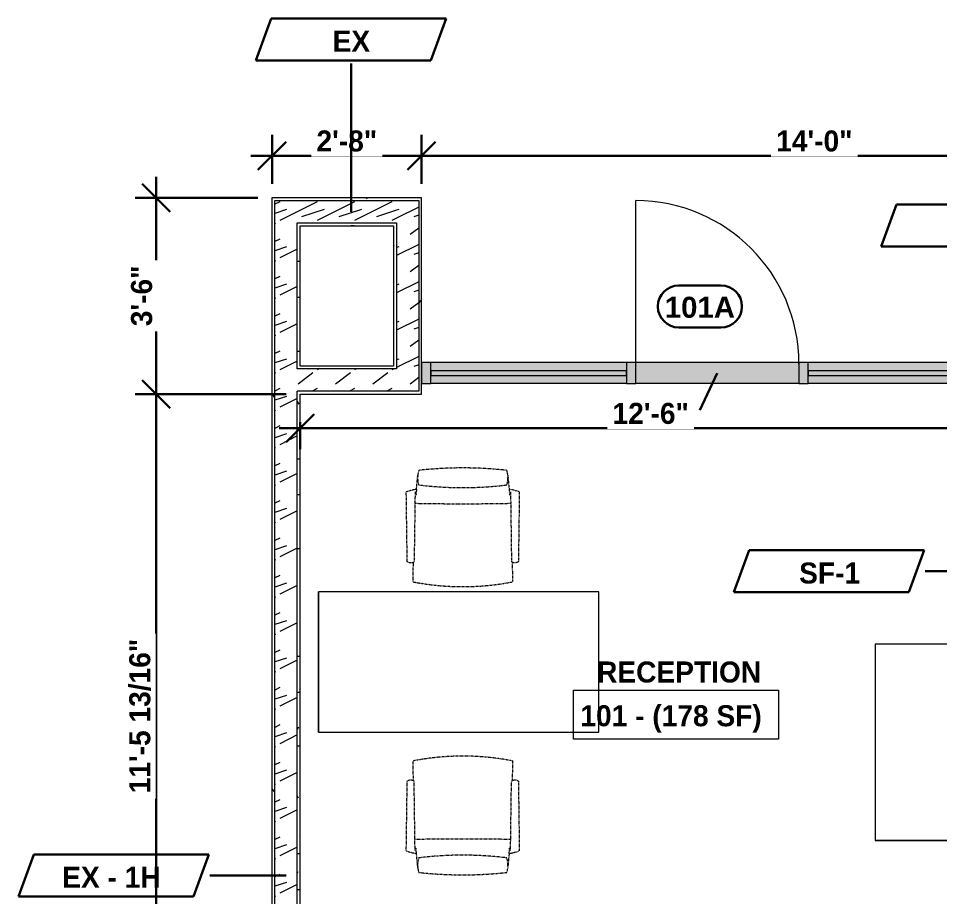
# Model space of a CAD drawing. Header units: inches. Extents: x -2767 to -1978, y 10471 to 10920.
# Drawn here: x -2766.9 to -2569.6, y 10723.4 to 10911.5 of the extents above; entities that cross this region are included whole.
import ezdxf

# ---------------------------------------------------------------- set-up
doc = ezdxf.new("R2010")
doc.units = ezdxf.units.IN
doc.header["$MEASUREMENT"] = 0
doc.linetypes.add('Dash 1_16_', pattern=[0.125, 0.0625, -0.0625])
for name, color, linetype, lineweight in [('A-ANNO-DIMS-1', 211, 'Continuous', 30), ('A-AREA-IDEN-1', 2, 'Continuous', 9), ('A-DOOR', 31, 'Continuous', 9), ('A-DOOR-IDEN', 31, 'Continuous', 30), ('A-DOOR-IDEN-1', 31, 'Continuous', 9), ('A-GLAZ-CURT-1', 52, 'Continuous', 9), ('A-GLAZ-CURT-2', 161, 'Continuous', 9), ('A-GLAZ-CWMG-1', 51, 'Continuous', 9), ('A-GLAZ-CWMG-2', 254, 'Continuous', 9), ('A-GLAZ-CWMG-3', 161, 'Continuous', 9), ('A-WALL', 113, 'Continuous', 9), ('A-WALL-IDEN', 211, 'Continuous', 30), ('A-WALL-IDEN-1', 211, 'Continuous', 9), ('A-WALL-PATT-1', 7, 'Continuous', 9), ('A-WALL-PATT-2', 253, 'Continuous', 9), ('I-FURN', 30, 'Continuous', 9), ('I-FURN-1', 253, 'Dash 1_16_', 9), ('I-FURN-PNLS', 30, 'Continuous', 9), ('I-WALL-2', 2, 'Continuous', 9)]:
    doc.layers.add(name, color=color, linetype=linetype, lineweight=lineweight)
doc.styles.add('Arial_B', font='arialbd.ttf', dxfattribs={"height": 4.5})
doc.styles.add('Century Gothic_B', font='', dxfattribs={"height": 4.5})
doc.styles.get('Century Gothic_B').set_extended_font_data('Century Gothic', bold=True)
doc.dimstyles.new('OD__1_16__Tol__', dxfattribs={"dimscale": 12, "dimtxt": 4.698757, "dimasz": 0.5, "dimexe": 0.375, "dimexo": 0.25, "dimgap": 0.0625, "dimtad": 1, "dimdec": 4, "dimrnd": 0.0625, "dimzin": 3, "dimdsep": 46, "dimlunit": 4, "dimtxsty": 'Century Gothic_B', "dimblk1": 'OBLIQUE', "dimblk2": 'OBLIQUE', "dimsah": 1, "dimcen": 0.09, "dimdle": 0.375, "dimazin": 0, "dimtfac": 1, "dimtdec": 4, "dimtix": 1, "dimtmove": 0, "dimatfit": 3, "dimfxl": 1, "dimtvp": 1, "dimtfill": 1, "dimfrac": 2, "dimtolj": 1, "dimtzin": 0, "dimlwd": 30, "dimlwe": 30, "dimarcsym": 2})
pattern_1 = [(0, (0, 0), (15.36, 3.84), [0.634, -10.886, 0.634, -10.886, -61.44]), (0, (0, 0), (15.36, 3.84), [-23.04, 0.634, -22.406, 0.634, -10.886, -26.88]), (0, (0, 0), (15.36, 3.84), [-57.6, 0.634, -7.046, 0.634, -18.566]), (120, (5.76, 1.92), (-11.0055376, 11.3821502), [0.634, -10.886, 0.634, -10.886, -61.44]), (120, (5.76, 1.92), (-11.0055376, 11.3821502), [-23.04, 0.634, -22.406, 0.634, -10.886, -26.88]), (120, (5.76, 1.92), (-11.0055376, 11.3821502), [-57.6, 0.634, -7.046, 0.634, -18.566]), (240, (7.68, 9.6), (-4.3544624, -15.2221502), [0.634, -10.886, 0.634, -10.886, -61.44]), (240, (7.68, 9.6), (-4.3544624, -15.2221502), [-23.04, 0.634, -22.406, 0.634, -10.886, -26.88]), (240, (7.68, 9.6), (-4.3544624, -15.2221502), [-57.6, 0.634, -7.046, 0.634, -18.566])]
pattern_2 = [(216.87, (3.199, 7.997), (23.98977143, 15.99364286), [3.998, -35.986]), (206.565, (7.997, 5.598), (-7.9970807, -7.9966192), [8.941, -8.941]), (198.435, (7.997, 1.599), (-15.9938446, -7.99709826), [5.058, -20.23])]

# ---------------------------------------------------------------- blocks, each defined once
blk = doc.blocks.new('Work Station Desktops_single - one 2-V1-FLOOR PLAN - 1ST FLOOR')
at = {"layer": 'I-FURN-PNLS'}
for p, q in [((20.81, 99.49), (-3.19, 99.49)), ((-3.19, 99.49), (-3.19, 57.49)), ((20.81, 57.49), (20.81, 99.49)), ((20.81, 57.49), (-3.19, 57.49)), ((-3.19, 57.49), (20.81, 57.49))]:
    blk.add_line(p, q, dxfattribs=at)
blk = doc.blocks.new('Work Station Desktops_single - one-1676806-FLOOR PLAN - 1ST FLOOR')
at = {"layer": 'I-FURN-PNLS'}
for p, q in [((26.81, 117.49), (-3.19, 117.49)), ((-3.19, 117.49), (-3.19, 57.49)), ((26.81, 57.49), (26.81, 117.49)), ((26.81, 57.49), (-3.19, 57.49)), ((-3.19, 57.49), (26.81, 57.49))]:
    blk.add_line(p, q, dxfattribs=at)
blk = doc.blocks.new('Haworth_Chair_s_con-Swivel - Swivel Chair-1676807-FLOOR PLAN - 1ST FLOOR')
at = {"layer": 'I-FURN-1'}
for p, q in [((-6.06, 0.91), (-6.14, 5.1)), ((15.15, 5.1), (15.06, 0.92)), ((-7.59, -14.13), (-7.39, 0.72)), ((-5.71, -14.13), (-5.91, 0.72)), ((14.71, -14.13), (14.91, 0.72)), ((16.39, 0.72), (16.59, -14.13)), ((-5.41, -14.68), (-5.52, -13.47)), ((14.41, -14.68), (14.52, -13.47)), ((-5.12, -17.75), (-5.41, -14.68)), ((14.41, -14.68), (14.12, -17.75))]:
    blk.add_line(p, q, dxfattribs=at)
for centre, radius, start, end in [((4.5, -49.55), 55.68, 78.978, 101.022), ((4.5, -549.32), 537.71, 88.9087, 91.0916), ((-3.95, -4.36), 10.43, 249.5802, 261.9385), ((-0.12, -17.19), 5.04, 162.0733, 184.2841), ((4.5, -91.63), 76.57, 82.9413, 97.0587), ((9.12, -17.19), 5.04, 355.7159, 17.9267), ((12.95, -4.36), 10.43, 278.0615, 290.4198), ((-0.12, -17.19), 5.04, 186.3806, 198.1564), ((9.12, -17.19), 5.04, 341.8436, 353.6194), ((4.5, 66.94), 86.21, 263.7379, 276.2621)]:
    blk.add_arc(centre, radius, start, end, dxfattribs=at)
for centre, start_param, end_param in [((-6.65, 0.72), 0.005718, 0.656743), ((-6.65, 0.72), 0.005718, 0.174035), ((15.65, 0.72), 2.481298, 3.135875)]:
    blk.add_ellipse(centre, major_axis=(0.739, 0), ratio=0.427808, start_param=start_param, end_param=end_param, dxfattribs=at)
for points, knots in [([(-7.39, 0.72), (-7.39, 0.77), (-7.33, 0.87), (-7.1, 0.98), (-6.82, 1.04), (-6.53, 1.04), (-6.26, 1), (-6.12, 0.95), (-6.06, 0.91)], [-1, -1, -1, -1, -0.807692, -0.615385, -0.461538, -0.307692, -0.153846, 0, 0, 0, 0]), ([(15.06, 0.92), (15.11, 0.94), (15.21, 0.98), (15.42, 1.03), (15.68, 1.04), (15.96, 1.02), (16.15, 0.96), (16.27, 0.89), (16.34, 0.84), (16.38, 0.78), (16.39, 0.74), (16.39, 0.72)], [-1, -1, -1, -1, -0.884615, -0.769231, -0.615385, -0.461538, -0.307692, -0.230769, -0.153846, -0.076923, 0, 0, 0, 0])]:
    blk.add_open_spline(points, degree=3, knots=knots, dxfattribs=at)
blk = doc.blocks.new('System Panel - Glazed-1684021-FLOOR PLAN - 1ST FLOOR')
at = {"layer": 'A-GLAZ-CURT-2'}
blk.add_hatch(color=256, dxfattribs=at).paths.add_polyline_path([(20.9, -0.5), (20.9, 0.5), (-20.9, 0.5), (-20.9, -0.5), (4.16, -0.5)], flags=0)
at = {"layer": 'A-GLAZ-CURT-1'}
for p, q in [((20.9, 0.5), (-20.9, 0.5)), ((-20.9, 0.5), (-20.9, -0.5)), ((20.9, -0.5), (20.9, 0.5)), ((-20.9, -0.5), (20.9, -0.5))]:
    blk.add_line(p, q, dxfattribs=at)
blk = doc.blocks.new('Rectangular Mullion - 2_ x 4_5_ rectangular-1684014-FLOOR PLAN - 1ST FLOOR')
at = {"layer": 'A-GLAZ-CWMG-2'}
h = blk.add_hatch(color=256, dxfattribs=at)
h.paths.add_polyline_path([(-2678.63, 10833.35), (-2636.83, 10833.35), (-2636.83, 10835.1), (-2678.63, 10835.1)], flags=0)
h.paths.add_polyline_path([(-2653.58, 10836.1), (-2636.83, 10836.1), (-2636.83, 10837.85), (-2678.63, 10837.85), (-2678.63, 10836.1)], flags=0)
at = {"layer": 'A-GLAZ-CWMG-1'}
for p, q in [((-2636.83, 10837.85), (-2678.63, 10837.85)), ((-2636.83, 10833.35), (-2678.63, 10833.35))]:
    blk.add_line(p, q, dxfattribs=at)
blk = doc.blocks.new('Rectangular Mullion - 2_ x 4_5_ rectangular-1683857-FLOOR PLAN - 1ST FLOOR')
at = {"layer": 'A-GLAZ-CWMG-3'}
blk.add_hatch(color=256, dxfattribs=at).paths.add_polyline_path([(-2, 2.25), (-2, -2.25), (0, -2.25), (0, 2.25)], flags=0)
at = {"layer": 'A-GLAZ-CWMG-1'}
for p, q in [((0, 2.25), (-2, 2.25)), ((-2, 2.25), (-2, -2.25)), ((0, -2.25), (0, 2.25)), ((-2, -2.25), (0, -2.25))]:
    blk.add_line(p, q, dxfattribs=at)
blk = doc.blocks.new('Storefront_Entry_Door-_Single_7051 - Store Front Single Door-1685265-FLOOR PLAN - 1ST FLOOR')
at = {"layer": 'A-DOOR'}
blk.add_line((-17.45, 2), (-17.45, 36.9), dxfattribs=at)
blk.add_arc((-17.45, 2), 34.9, 0, 90, dxfattribs=at)
blk = doc.blocks.new('Rectangular Mullion - 2_ x 4_5_ rectangular-1685257-FLOOR PLAN - 1ST FLOOR')
at = {"layer": 'A-GLAZ-CWMG-2'}
blk.add_hatch(color=256, dxfattribs=at).paths.add_polyline_path([(-2634.83, 10833.35), (-2599.93, 10833.35), (-2599.93, 10837.85), (-2634.83, 10837.85)], flags=0)
at = {"layer": 'A-GLAZ-CWMG-1'}
for p, q in [((-2599.93, 10837.85), (-2634.83, 10837.85)), ((-2599.93, 10833.35), (-2634.83, 10833.35))]:
    blk.add_line(p, q, dxfattribs=at)
blk = doc.blocks.new('Rectangular Mullion - 2_ x 4_5_ rectangular-1684019-FLOOR PLAN - 1ST FLOOR')
at = {"layer": 'A-GLAZ-CWMG-3'}
blk.add_hatch(color=256, dxfattribs=at).paths.add_polyline_path([(1, 2.25), (1, -2.25), (-1, -2.25), (-1, 2.25)], flags=0)
at = {"layer": 'A-GLAZ-CWMG-1'}
for p, q in [((-1, 2.25), (1, 2.25)), ((-1, -2.25), (-1, 2.25)), ((1, 2.25), (1, -2.25)), ((1, -2.25), (-1, -2.25))]:
    blk.add_line(p, q, dxfattribs=at)
blk = doc.blocks.new('System Panel - Glazed-1684514-FLOOR PLAN - 1ST FLOOR')
at = {"layer": 'A-GLAZ-CURT-2'}
blk.add_hatch(color=256, dxfattribs=at).paths.add_polyline_path([(17.75, -0.5), (17.75, 0.5), (-17.75, 0.5), (-17.75, -0.5), (16.48, -0.5)], flags=0)
at = {"layer": 'A-GLAZ-CURT-1'}
for p, q in [((17.75, 0.5), (-17.75, 0.5)), ((-17.75, 0.5), (-17.75, -0.5)), ((17.75, -0.5), (17.75, 0.5)), ((-17.75, -0.5), (17.75, -0.5))]:
    blk.add_line(p, q, dxfattribs=at)
blk = doc.blocks.new('Rectangular Mullion - 2_ x 4_5_ rectangular-1684509-FLOOR PLAN - 1ST FLOOR')
at = {"layer": 'A-GLAZ-CWMG-2'}
h = blk.add_hatch(color=256, dxfattribs=at)
h.paths.add_polyline_path([(-2562.43, 10833.35), (-2562.43, 10835.1), (-2597.93, 10835.1), (-2597.93, 10833.35), (-2563.7, 10833.35)], flags=0)
h.paths.add_polyline_path([(-2562.43, 10836.1), (-2562.43, 10837.85), (-2597.93, 10837.85), (-2597.93, 10836.1), (-2563.7, 10836.1)], flags=0)
at = {"layer": 'A-GLAZ-CWMG-1'}
for p, q in [((-2562.43, 10837.85), (-2597.93, 10837.85)), ((-2562.43, 10833.35), (-2597.93, 10833.35))]:
    blk.add_line(p, q, dxfattribs=at)
blk = doc.blocks.new('_Oblique')
at = {"color": 0, "linetype": 'ByBlock', "lineweight": -2}
blk.add_line((-0.5, -0.5), (0.5, 0.5), dxfattribs=at)
blk = doc.blocks.new('DIMBLOCK1-FLOOR PLAN - 1ST FLOOR')
at = {"layer": 'A-ANNO-DIMS-1', "color": 0, "lineweight": 30, "transparency": 16777216}
for p, q in [((-2706.63, 10825.09), (-2706.63, 10819.35)), ((-2556.63, 10825.09), (-2556.63, 10819.35)), ((-2711.13, 10823.85), (-2552.13, 10823.85))]:
    blk.add_line(p, q, dxfattribs=at)
at = {"layer": 'Defpoints', "color": 0, "transparency": 16777216}
for p in [(-2706.63, 10828.09), (-2556.63, 10828.09), (-2556.63, 10823.85)]:
    blk.add_point(p, dxfattribs=at)
at = {"layer": 'A-ANNO-DIMS-1', "color": 0, "lineweight": 30, "transparency": 16777216, "xscale": 5.999999999999999, "yscale": 5.999999999999999, "zscale": 5.999999999999999, "rotation": 180}
blk.add_blockref('_Oblique', (-2706.63, 10823.85), dxfattribs=at)
at = {"layer": 'A-ANNO-DIMS-1', "color": 0, "lineweight": 30, "transparency": 16777216, "xscale": 5.999999999999999, "yscale": 5.999999999999999, "zscale": 5.999999999999999}
blk.add_blockref('_Oblique', (-2556.63, 10823.85), dxfattribs=at)
at = {"layer": 'A-ANNO-DIMS-1', "color": 0, "transparency": 16777216, "insert": (-2631.63, 10826.96), "char_height": 4.5, "attachment_point": 5, "style": 'Century Gothic_B', "bg_fill": 3, "box_fill_scale": 1.25, "bg_fill_color": 256, "bg_fill_true_color": 13158600, "bg_fill_transparency": 0}
blk.add_mtext('\\A1;12\'-6"', dxfattribs=at)
blk = doc.blocks.new('DIMBLOCK21-FLOOR PLAN - 1ST FLOOR')
at = {"layer": 'A-ANNO-DIMS-1', "color": 0, "lineweight": 30, "transparency": 16777216}
for p, q in [((-2737.38, 10877.63), (-2737.38, 10826.63)), ((-2715.63, 10873.13), (-2741.88, 10873.13)), ((-2709.63, 10831.13), (-2741.88, 10831.13))]:
    blk.add_line(p, q, dxfattribs=at)
at = {"layer": 'Defpoints', "color": 0, "transparency": 16777216}
for p in [(-2712.63, 10873.13), (-2737.38, 10831.13), (-2706.63, 10831.13)]:
    blk.add_point(p, dxfattribs=at)
at = {"layer": 'A-ANNO-DIMS-1', "color": 0, "lineweight": 30, "transparency": 16777216, "xscale": 5.999999999999999, "yscale": 5.999999999999999, "zscale": 5.999999999999999}
for p, rotation in [((-2737.38, 10873.13), 90), ((-2737.38, 10831.13), 270)]:
    blk.add_blockref('_Oblique', p, dxfattribs=dict(at, rotation=rotation))
at = {"layer": 'A-ANNO-DIMS-1', "color": 0, "transparency": 16777216, "insert": (-2740.5, 10852.13), "char_height": 4.5, "attachment_point": 5, "rotation": 90, "style": 'Century Gothic_B', "bg_fill": 3, "box_fill_scale": 1.25, "bg_fill_color": 256, "bg_fill_true_color": 13158600, "bg_fill_transparency": 0}
blk.add_mtext('\\A1;3\'-6"', dxfattribs=at)
blk = doc.blocks.new('DIMBLOCK22-FLOOR PLAN - 1ST FLOOR')
at = {"layer": 'A-ANNO-DIMS-1', "color": 0, "lineweight": 30, "transparency": 16777216}
for p, q in [((-2737.38, 10835.63), (-2737.38, 10688.83)), ((-2709.63, 10831.13), (-2741.88, 10831.13)), ((-2712.63, 10693.33), (-2741.88, 10693.33))]:
    blk.add_line(p, q, dxfattribs=at)
at = {"layer": 'Defpoints', "color": 0, "transparency": 16777216}
for p in [(-2706.63, 10831.13), (-2737.38, 10693.33), (-2709.63, 10693.33)]:
    blk.add_point(p, dxfattribs=at)
at = {"layer": 'A-ANNO-DIMS-1', "color": 0, "lineweight": 30, "transparency": 16777216, "xscale": 5.999999999999999, "yscale": 5.999999999999999, "zscale": 5.999999999999999}
for p, rotation in [((-2737.38, 10831.13), 90), ((-2737.38, 10693.33), 270)]:
    blk.add_blockref('_Oblique', p, dxfattribs=dict(at, rotation=rotation))
at = {"layer": 'A-ANNO-DIMS-1', "color": 0, "transparency": 16777216, "insert": (-2740.85, 10762.23), "char_height": 4.5, "attachment_point": 5, "rotation": 90, "style": 'Century Gothic_B', "bg_fill": 3, "box_fill_scale": 1.25, "bg_fill_color": 256, "bg_fill_true_color": 13158600, "bg_fill_transparency": 0}
blk.add_mtext('\\A1;11\'-5 13/16"', dxfattribs=at)
blk = doc.blocks.new('DIMBLOCK27-FLOOR PLAN - 1ST FLOOR')
at = {"layer": 'A-ANNO-DIMS-1', "color": 0, "lineweight": 30, "transparency": 16777216}
for p, q in [((-2712.63, 10876.13), (-2712.63, 10886.62)), ((-2680.63, 10876.13), (-2680.63, 10886.62)), ((-2717.13, 10882.12), (-2676.13, 10882.12))]:
    blk.add_line(p, q, dxfattribs=at)
at = {"layer": 'Defpoints', "color": 0, "transparency": 16777216}
for p in [(-2680.63, 10882.12), (-2712.63, 10873.13), (-2680.63, 10873.13)]:
    blk.add_point(p, dxfattribs=at)
at = {"layer": 'A-ANNO-DIMS-1', "color": 0, "lineweight": 30, "transparency": 16777216, "xscale": 5.999999999999999, "yscale": 5.999999999999999, "zscale": 5.999999999999999, "rotation": 180}
blk.add_blockref('_Oblique', (-2712.63, 10882.12), dxfattribs=at)
at = {"layer": 'A-ANNO-DIMS-1', "color": 0, "lineweight": 30, "transparency": 16777216, "xscale": 5.999999999999999, "yscale": 5.999999999999999, "zscale": 5.999999999999999}
blk.add_blockref('_Oblique', (-2680.63, 10882.12), dxfattribs=at)
at = {"layer": 'A-ANNO-DIMS-1', "color": 0, "transparency": 16777216, "insert": (-2696.63, 10885.24), "char_height": 4.5, "attachment_point": 5, "style": 'Century Gothic_B', "bg_fill": 3, "box_fill_scale": 1.25, "bg_fill_color": 256, "bg_fill_true_color": 13158600, "bg_fill_transparency": 0}
blk.add_mtext('\\A1;2\'-8"', dxfattribs=at)
blk = doc.blocks.new('DIMBLOCK28-FLOOR PLAN - 1ST FLOOR')
at = {"layer": 'A-ANNO-DIMS-1', "color": 0, "lineweight": 30, "transparency": 16777216}
for p, q in [((-2680.63, 10876.13), (-2680.63, 10886.62)), ((-2512.63, 10876.13), (-2512.63, 10886.62)), ((-2685.13, 10882.12), (-2508.13, 10882.12))]:
    blk.add_line(p, q, dxfattribs=at)
at = {"layer": 'Defpoints', "color": 0, "transparency": 16777216}
for p in [(-2512.63, 10882.12), (-2680.63, 10873.13), (-2512.63, 10873.13)]:
    blk.add_point(p, dxfattribs=at)
at = {"layer": 'A-ANNO-DIMS-1', "color": 0, "lineweight": 30, "transparency": 16777216, "xscale": 5.999999999999999, "yscale": 5.999999999999999, "zscale": 5.999999999999999, "rotation": 180}
blk.add_blockref('_Oblique', (-2680.63, 10882.12), dxfattribs=at)
at = {"layer": 'A-ANNO-DIMS-1', "color": 0, "lineweight": 30, "transparency": 16777216, "xscale": 5.999999999999999, "yscale": 5.999999999999999, "zscale": 5.999999999999999}
blk.add_blockref('_Oblique', (-2512.63, 10882.12), dxfattribs=at)
at = {"layer": 'A-ANNO-DIMS-1', "color": 0, "transparency": 16777216, "insert": (-2596.63, 10885.24), "char_height": 4.5, "attachment_point": 5, "style": 'Century Gothic_B', "bg_fill": 3, "box_fill_scale": 1.25, "bg_fill_color": 256, "bg_fill_true_color": 13158600, "bg_fill_transparency": 0}
blk.add_mtext('\\A1;14\'-0"', dxfattribs=at)
blk = doc.blocks.new('Door Tag - Mark - Instance-594102-FLOOR PLAN - 1ST FLOOR')
at = {"layer": 'A-DOOR-IDEN'}
for p, q in [((0.09375, 0.09375), (-0.09375, 0.09375)), ((-0.09375, -0.09375), (0.09375, -0.09375))]:
    blk.add_line(p, q, dxfattribs=at)
for centre, start, end in [((-0.09375, 0), 90, 270), ((0.09375, 0), 270, 90)]:
    blk.add_arc(centre, 0.09375, start, end, dxfattribs=at)
blk = doc.blocks.new('Wall Tag - Arch Wall-633520-FLOOR PLAN - 1ST FLOOR')
at = {"layer": 'A-WALL-IDEN'}
for p, q in [((-0.3561, 0.0937), (-0.4244, -0.0937)), ((0.4244, 0.0937), (-0.3561, 0.0937)), ((0.3561, -0.0937), (0.4244, 0.0937)), ((-0.4244, -0.0937), (0.3561, -0.0937))]:
    blk.add_line(p, q, dxfattribs=at)

msp = doc.modelspace()

# ---------------------------------------------------------------- hatches: boundary and pattern name
at = {"layer": 'A-WALL-PATT-1'}
h = msp.add_hatch(dxfattribs=at)
h.set_pattern_fill('FP_1', color=256, style=0, pattern_type=2)
h.set_pattern_definition(pattern_1)
h.paths.add_polyline_path([(-2712.6326, 10872.50028), (-2681.2576, 10872.50028), (-2681.2576, 10873.12528), (-2712.6326, 10873.12528)], flags=0)
h = msp.add_hatch(dxfattribs=at)
h.set_pattern_fill('FP_1', color=256, style=0, pattern_type=2)
h.set_pattern_definition(pattern_1)
h.paths.add_polyline_path([(-2712.6326, 10684.50028), (-2712.0076, 10684.50028), (-2712.0076, 10872.50028), (-2712.6326, 10872.50028), (-2712.6326, 10685.12528)], flags=0)
h = msp.add_hatch(dxfattribs=at)
h.set_pattern_fill('FP_1', color=256, style=0, pattern_type=2)
h.set_pattern_definition(pattern_1)
h.paths.add_polyline_path([(-2681.2576, 10831.75028), (-2680.6326, 10831.75028), (-2680.6326, 10873.12528), (-2681.2576, 10873.12528), (-2681.2576, 10836.50028)], flags=0)
h = msp.add_hatch(dxfattribs=at)
h.set_pattern_fill('FP_1', color=256, style=0, pattern_type=2)
h.set_pattern_definition(pattern_1)
h.paths.add_polyline_path([(-2686.6326, 10867.12528), (-2686.6326, 10867.75028), (-2707.2576, 10867.75028), (-2707.2576, 10867.12528), (-2706.6326, 10867.12528)], flags=0)
h = msp.add_hatch(dxfattribs=at)
h.set_pattern_fill('FP_1', color=256, style=0, pattern_type=2)
h.set_pattern_definition(pattern_1)
h.paths.add_polyline_path([(-2686.6326, 10837.12528), (-2686.0076, 10837.12528), (-2686.0076, 10867.75028), (-2686.6326, 10867.75028), (-2686.6326, 10863.8199)], flags=0)
h = msp.add_hatch(dxfattribs=at)
h.set_pattern_fill('FP_1', color=256, style=0, pattern_type=2)
h.set_pattern_definition(pattern_1)
h.paths.add_polyline_path([(-2706.6326, 10679.12528), (-2706.6326, 10691.57626), (-2707.2576, 10691.57626), (-2707.2576, 10679.12528)], flags=0)
h.paths.add_polyline_path([(-2707.2576, 10695.07626), (-2706.6326, 10695.07626), (-2706.6326, 10831.75028), (-2707.2576, 10831.75028), (-2707.2576, 10695.5737)], flags=0)
h.paths.add_polyline_path([(-2707.2576, 10836.50028), (-2706.6326, 10836.50028), (-2706.6326, 10867.12528), (-2707.2576, 10867.12528), (-2707.2576, 10863.8199)], flags=0)
h = msp.add_hatch(dxfattribs=at)
h.set_pattern_fill('FP_1', color=256, style=0, pattern_type=2)
h.set_pattern_definition(pattern_1)
h.paths.add_polyline_path([(-2686.0076, 10836.50028), (-2686.0076, 10837.12528), (-2706.6326, 10837.12528), (-2706.6326, 10836.50028), (-2698.51296, 10836.50028)], flags=0)
at = {"layer": 'A-WALL-PATT-2'}
h = msp.add_hatch(dxfattribs=at)
h.set_pattern_fill('FP_2', color=256, style=0, pattern_type=2)
h.set_pattern_definition(pattern_2)
h.paths.add_polyline_path([(-2712.0076, 10867.75028), (-2686.0076, 10867.75028), (-2686.0076, 10872.50028), (-2712.0076, 10872.50028)], flags=0)
h = msp.add_hatch(dxfattribs=at)
h.set_pattern_fill('FP_2', color=256, style=0, pattern_type=2)
h.set_pattern_definition(pattern_2)
h.paths.add_polyline_path([(-2686.0076, 10836.50028), (-2681.2576, 10836.50028), (-2681.2576, 10872.50028), (-2686.0076, 10872.50028), (-2686.0076, 10837.12528)], flags=0)
h = msp.add_hatch(dxfattribs=at)
h.set_pattern_fill('FP_2', color=256, style=0, pattern_type=2)
h.set_pattern_definition(pattern_2)
h.paths.add_polyline_path([(-2712.0076, 10679.75028), (-2707.2576, 10679.75028), (-2707.2576, 10867.75028), (-2712.0076, 10867.75028), (-2712.0076, 10684.50028)], flags=0)
h = msp.add_hatch(dxfattribs=at)
h.set_pattern_fill('FP_2', color=256, style=0, pattern_type=2)
h.set_pattern_definition(pattern_2)
h.paths.add_polyline_path([(-2706.6326, 10831.75028), (-2681.2576, 10831.75028), (-2681.2576, 10836.50028), (-2707.2576, 10836.50028), (-2707.2576, 10831.75028)], flags=0)

# ---------------------------------------------------------------- linework, layer by layer
at = {"layer": 'A-AREA-IDEN-1', "flags": 128}
msp.add_lwpolyline([(-2648.17113, 10767.8004), (-2604.29554, 10767.8004), (-2604.29554, 10757.29804), (-2648.17113, 10757.29804)], close=True, dxfattribs=at)
at = {"layer": 'A-WALL'}
for p, q in [((-2712.0076, 10872.50028), (-2681.2576, 10872.50028)), ((-2712.0076, 10684.50028), (-2712.0076, 10872.50028)), ((-2681.2576, 10872.50028), (-2681.2576, 10831.75028)), ((-2707.2576, 10867.75028), (-2686.0076, 10867.75028)), ((-2707.2576, 10836.50028), (-2707.2576, 10867.75028)), ((-2686.0076, 10867.75028), (-2686.0076, 10836.50028)), ((-2686.0076, 10836.50028), (-2707.2576, 10836.50028)), ((-2681.2576, 10831.75028), (-2707.2576, 10831.75028)), ((-2707.2576, 10679.75028), (-2707.2576, 10831.75028))]:
    msp.add_line(p, q, dxfattribs=at)
at = {"layer": 'A-WALL-IDEN'}
msp.add_line((-2556.62695, 10793.21644), (-2572.89169, 10793.21644), dxfattribs=at)
at = {"layer": 'I-WALL-2'}
for p, q in [((-2680.6326, 10873.12528), (-2712.6326, 10873.12528)), ((-2712.6326, 10873.12528), (-2712.6326, 10685.12528)), ((-2680.6326, 10831.12528), (-2680.6326, 10873.12528)), ((-2706.6326, 10867.12528), (-2686.6326, 10867.12528)), ((-2706.6326, 10837.12528), (-2706.6326, 10867.12528)), ((-2686.6326, 10867.12528), (-2686.6326, 10837.12528)), ((-2686.6326, 10837.12528), (-2706.6326, 10837.12528)), ((-2706.6326, 10831.12528), (-2680.6326, 10831.12528)), ((-2706.6326, 10695.70126), (-2706.6326, 10831.12528))]:
    msp.add_line(p, q, dxfattribs=at)

# ---------------------------------------------------------------- block references
at = {"layer": 'A-DOOR'}
msp.add_blockref('Storefront_Entry_Door-_Single_7051 - Store Front Single Door-1685265-FLOOR PLAN - 1ST FLOOR', (-2617.3826, 10835.60358), dxfattribs=at)
at = {"layer": 'A-DOOR-IDEN', "xscale": 47.99999999999997, "yscale": 47.99999999999997, "zscale": 47.99999999999997}
msp.add_blockref('Door Tag - Mark - Instance-594102-FLOOR PLAN - 1ST FLOOR', (-2621.10265, 10849.86966), dxfattribs=at)
at = {"layer": 'A-GLAZ-CURT-1'}
for name, p in [('System Panel - Glazed-1684021-FLOOR PLAN - 1ST FLOOR', (-2657.7326, 10835.60358)), ('System Panel - Glazed-1684514-FLOOR PLAN - 1ST FLOOR', (-2580.1826, 10835.60358))]:
    msp.add_blockref(name, p, dxfattribs=at)
at = {"layer": 'A-GLAZ-CWMG-1', "rotation": 180}
msp.add_blockref('Rectangular Mullion - 2_ x 4_5_ rectangular-1683857-FLOOR PLAN - 1ST FLOOR', (-2680.6326, 10835.60358), dxfattribs=at)
at = {"layer": 'A-GLAZ-CWMG-1'}
for name in ['Rectangular Mullion - 2_ x 4_5_ rectangular-1684014-FLOOR PLAN - 1ST FLOOR', 'Rectangular Mullion - 2_ x 4_5_ rectangular-1685257-FLOOR PLAN - 1ST FLOOR', 'Rectangular Mullion - 2_ x 4_5_ rectangular-1684509-FLOOR PLAN - 1ST FLOOR']:
    msp.add_blockref(name, (0, 0), dxfattribs=at)
at = {"layer": 'A-GLAZ-CWMG-1', "extrusion": (0, 0, -1), "rotation": 180}
for p in [(2635.8326, 10835.60358), (2598.9326, 10835.60358)]:
    msp.add_blockref('Rectangular Mullion - 2_ x 4_5_ rectangular-1684019-FLOOR PLAN - 1ST FLOOR', p, dxfattribs=at)
at = {"layer": 'A-WALL-IDEN', "xscale": 47.99999999999997, "yscale": 47.99999999999997, "zscale": 47.99999999999997}
for p in [(-2695.7157, 10906.98757), (-2561.95014, 10867.20101), (-2593.48924, 10793.21644)]:
    msp.add_blockref('Wall Tag - Arch Wall-633520-FLOOR PLAN - 1ST FLOOR', p, dxfattribs=at)
at = {"layer": 'I-FURN', "rotation": 180}
msp.add_blockref('Haworth_Chair_s_con-Swivel - Swivel Chair-1676807-FLOOR PLAN - 1ST FLOOR', (-2667.31944, 10796.04845), dxfattribs=at)
at = {"layer": 'I-FURN'}
msp.add_blockref('Haworth_Chair_s_con-Swivel - Swivel Chair-1676807-FLOOR PLAN - 1ST FLOOR', (-2676.31944, 10747.53172), dxfattribs=at)
at = {"layer": 'I-FURN-PNLS', "rotation": 270.0000000000009}
msp.add_blockref('Work Station Desktops_single - one-1676806-FLOOR PLAN - 1ST FLOOR', (-2760.20094, 10785.61895), dxfattribs=at)
at = {"layer": 'I-FURN-PNLS'}
msp.add_blockref('Work Station Desktops_single - one 2-V1-FLOOR PLAN - 1ST FLOOR', (-2580.44066, 10678.11499), dxfattribs=at)

# ---------------------------------------------------------------- texts
at = {"layer": 'A-AREA-IDEN-1', "char_height": 4.5, "attachment_point": 1, "style": 'Century Gothic_B'}
for s, insert, width in [('RECEPTION', (-2643.10892, 10773.90731), 40.7535), ('101 - (178 SF)', (-2646.67113, 10764.5504), 49.389)]:
    msp.add_mtext(s, dxfattribs=dict(at, insert=insert, width=width))
at = {"layer": 'A-DOOR-IDEN-1', "insert": (-2628.62568, 10851.93944), "char_height": 4.5, "width": 18.0285, "attachment_point": 1, "style": 'Arial_B'}
msp.add_mtext('101A', dxfattribs=at)
at = {"layer": 'A-WALL-IDEN-1', "char_height": 4.5, "attachment_point": 1, "style": 'Century Gothic_B'}
for s, insert, width in [('EX', (-2699.67029, 10908.85887), 9.393), ('SF-1', (-2599.88163, 10795.08774), 15.3015)]:
    msp.add_mtext(s, dxfattribs=dict(at, insert=insert, width=width))

# ---------------------------------------------------------------- next in the draw order: dimensions: what is measured, and where the dimension line sits
at = {"layer": 'A-ANNO-DIMS-1'}
dim = msp.add_linear_dim(base=(-2556.626953, 10823.845437), p1=(-2706.632604, 10828.088078), p2=(-2556.626953, 10828.088078), dimstyle='OD__1_16__Tol__', override={"dimpost": '<>', "dimfxl": 150.005651}, dxfattribs=at)
dim.commit()
dim.dimension.update_dxf_attribs({"geometry": 'DIMBLOCK1-FLOOR PLAN - 1ST FLOOR', "text_midpoint": (-2631.629779, 10826.958626)})

# ---------------------------------------------------------------- next in the draw order: linework, layer by layer
at = {"layer": 'A-DOOR-IDEN'}
msp.add_line((-2617.3826, 10835.60358), (-2621.10265, 10827.66353), dxfattribs=at)

# ---------------------------------------------------------------- next in the draw order: dimensions: what is measured, and where the dimension line sits
at = {"layer": 'A-ANNO-DIMS-1'}
dim = msp.add_linear_dim(base=(-2737.38392, 10831.12528), p1=(-2712.6326, 10873.12528), p2=(-2706.6326, 10831.12528), angle=90, dimstyle='OD__1_16__Tol__', override={"dimpost": '<>', "dimfxl": 42.426407}, dxfattribs=at)
dim.commit()
dim.dimension.update_dxf_attribs({"geometry": 'DIMBLOCK21-FLOOR PLAN - 1ST FLOOR', "text_midpoint": (-2740.49711, 10852.12528)})

# ---------------------------------------------------------------- next in the draw order: dimensions: what is measured, and where the dimension line sits
dim = msp.add_linear_dim(base=(-2680.6326, 10882.12331), p1=(-2712.6326, 10873.12528), p2=(-2680.6326, 10873.12528), dimstyle='OD__1_16__Tol__', override={"dimpost": '<>', "dimfxl": 32}, dxfattribs=at)
dim.commit()
dim.dimension.update_dxf_attribs({"geometry": 'DIMBLOCK27-FLOOR PLAN - 1ST FLOOR', "text_midpoint": (-2696.6326, 10885.2365)})
dim = msp.add_linear_dim(base=(-2737.38392, 10693.32626), p1=(-2706.6326, 10831.12528), p2=(-2709.6326, 10693.32626), angle=90, dimstyle='OD__1_16__Tol__', override={"dimpost": '<>', "dimfxl": 137.831674}, dxfattribs=at)
dim.commit()
dim.dimension.update_dxf_attribs({"geometry": 'DIMBLOCK22-FLOOR PLAN - 1ST FLOOR', "text_midpoint": (-2740.84891, 10762.22577)})

# ---------------------------------------------------------------- next in the draw order: linework, layer by layer
at = {"layer": 'A-WALL-IDEN'}
for p, q in [((-2695.7157, 10870.12528), (-2695.7157, 10901.86055)), ((-2709.6326, 10728.1185), (-2725.89734, 10728.1185))]:
    msp.add_line(p, q, dxfattribs=at)

# ---------------------------------------------------------------- next in the draw order: block references
at = {"layer": 'A-WALL-IDEN', "xscale": 47.99999999999997, "yscale": 47.99999999999997, "zscale": 47.99999999999997}
msp.add_blockref('Wall Tag - Arch Wall-633520-FLOOR PLAN - 1ST FLOOR', (-2746.4949, 10728.1185), dxfattribs=at)

# ---------------------------------------------------------------- next in the draw order: texts
at = {"layer": 'A-WALL-IDEN-1', "insert": (-2757.50775, 10729.9898), "char_height": 4.5, "width": 26.5125, "attachment_point": 1, "style": 'Century Gothic_B'}
msp.add_mtext('EX - 1H', dxfattribs=at)

# ---------------------------------------------------------------- next in the draw order: dimensions: what is measured, and where the dimension line sits
at = {"layer": 'A-ANNO-DIMS-1'}
dim = msp.add_linear_dim(base=(-2512.6326, 10882.12331), p1=(-2680.6326, 10873.12528), p2=(-2512.6326, 10873.12528), dimstyle='OD__1_16__Tol__', override={"dimpost": '<>', "dimfxl": 168}, dxfattribs=at)
dim.commit()
dim.dimension.update_dxf_attribs({"geometry": 'DIMBLOCK28-FLOOR PLAN - 1ST FLOOR', "text_midpoint": (-2596.6326, 10885.2365)})

doc.saveas('drawing.dxf')
